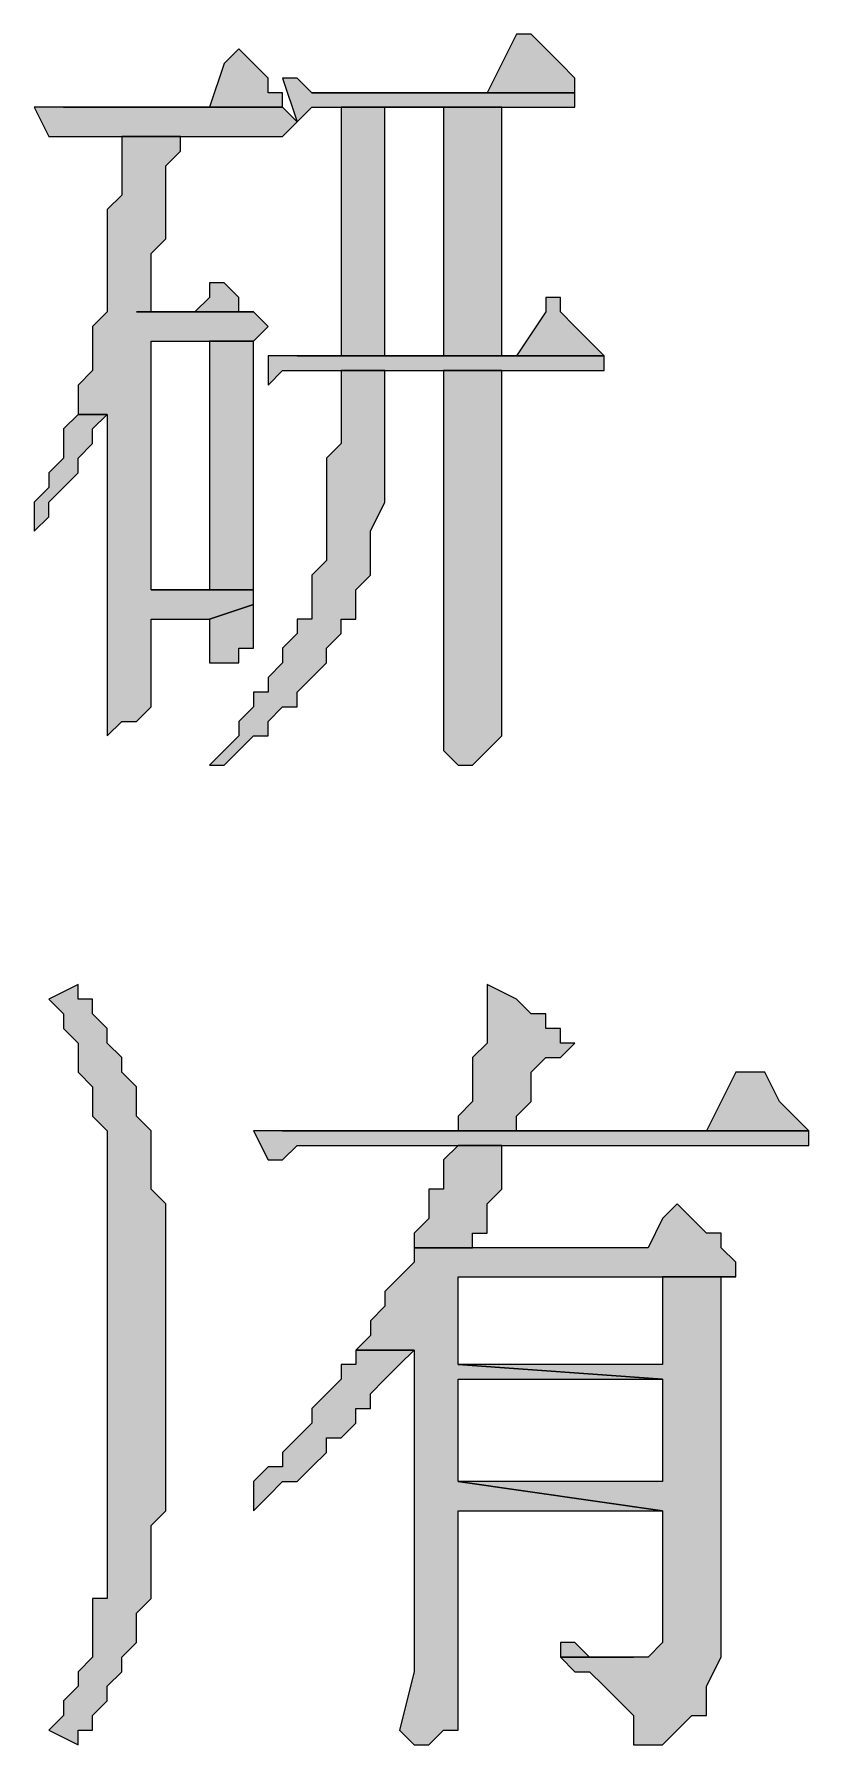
# Model space of a CAD drawing. Header units: millimetres. Extents: x 6 to 291, y 4 to 206.
# Drawn here: x 122.724 to 124.968, y 10.16 to 15.113 of the extents above; entities that cross this region are included whole.
import ezdxf

# ---------------------------------------------------------------- set-up
doc = ezdxf.new("R2010")
doc.units = ezdxf.units.MM
doc.layers.add('C00-00-00', color=7, linetype='Continuous')

msp = doc.modelspace()

# ---------------------------------------------------------------- hatches: boundary and pattern name
at = {"layer": 'C00-00-00'}
h = msp.add_hatch(color=256, dxfattribs=at)
h.dxf.hatch_style = 2
h.paths.add_polyline_path([(124.121332, 15.112999), (124.036665, 14.943665), (123.528665, 14.943665), (124.290665, 14.943665), (124.290665, 14.985999), (124.248332, 15.028332), (124.205999, 15.070665), (124.163665, 15.112999)])
h = msp.add_hatch(color=256, dxfattribs=at)
h.dxf.hatch_style = 2
h.paths.add_polyline_path([(123.316997, 15.070672), (123.274663, 15.028339), (123.23233, 14.901339), (122.808997, 14.901339), (123.443997, 14.901339), (123.443997, 14.943672), (123.401663, 14.943672), (123.401663, 14.986006), (123.35933, 15.028339)])
h = msp.add_hatch(color=256, dxfattribs=at)
h.dxf.hatch_style = 2
h.paths.add_polyline_path([(123.443999, 14.986004), (123.486333, 14.859004), (123.528666, 14.901337), (124.290666, 14.901337), (124.290666, 14.94367), (123.528666, 14.94367), (123.486333, 14.986004)])
h = msp.add_hatch(color=256, dxfattribs=at)
h.dxf.hatch_style = 2
h.paths.add_polyline_path([(122.724332, 14.901335), (122.766666, 14.816669), (123.443999, 14.816669), (123.486332, 14.859002), (123.443999, 14.901335), (122.766666, 14.901335)])
h = msp.add_hatch(color=256, dxfattribs=at)
h.dxf.hatch_style = 2
h.paths.add_polyline_path([(123.613337, 14.901335), (123.613337, 14.181669), (123.486337, 14.181669), (123.740337, 14.181669), (123.740337, 14.224002), (123.740337, 14.520335), (123.740337, 14.562669), (123.740337, 14.901335), (123.90967, 14.901335)])
h = msp.add_hatch(color=256, dxfattribs=at)
h.dxf.hatch_style = 2
h.paths.add_polyline_path([(124.078998, 14.901335), (123.613331, 14.901335), (123.909664, 14.901335), (123.909664, 14.181669), (123.740331, 14.181669), (124.078998, 14.181669)])
h = msp.add_hatch(color=256, dxfattribs=at)
h.dxf.hatch_style = 2
h.paths.add_polyline_path([(123.147667, 14.816666), (122.978334, 14.816666), (122.978334, 14.774333), (122.978334, 14.647333), (122.936001, 14.605), (122.936001, 14.435666), (122.936001, 14.393333), (122.936001, 14.308666), (122.893667, 14.266333), (122.893667, 14.224), (122.893667, 14.181666), (122.893667, 14.139333), (122.851334, 14.097), (122.851334, 14.054666), (122.851334, 14.012333), (122.936001, 14.012333), (122.936001, 13.208), (122.936001, 13.123333), (122.936001, 13.081), (122.978334, 13.123333), (123.020667, 13.123333), (123.063001, 13.165666), (123.063001, 13.419666), (123.232334, 13.419666), (123.359334, 13.462), (123.359334, 13.504333), (123.063001, 13.504333), (123.063001, 14.224), (123.232334, 14.224), (123.359334, 14.224), (123.401667, 14.266333), (123.359334, 14.308666), (123.020667, 14.308666), (123.063001, 14.308666), (123.063001, 14.351), (123.063001, 14.393333), (123.063001, 14.478), (123.105334, 14.520333), (123.105334, 14.562666), (123.105334, 14.647333), (123.105334, 14.732), (123.147667, 14.774333)])
h = msp.add_hatch(color=256, dxfattribs=at)
h.dxf.hatch_style = 2
h.paths.add_polyline_path([(123.232336, 14.39334), (123.232336, 14.351006), (123.190003, 14.308673), (123.020669, 14.308673), (123.359336, 14.308673), (123.317003, 14.308673), (123.317003, 14.351006), (123.274669, 14.39334)])
h = msp.add_hatch(color=256, dxfattribs=at)
h.dxf.hatch_style = 2
h.paths.add_polyline_path([(124.206001, 14.350997), (124.206001, 14.308664), (124.121334, 14.181664), (124.079001, 14.181664), (124.375334, 14.181664), (124.333001, 14.223997), (124.290667, 14.266331), (124.248334, 14.308664), (124.248334, 14.350997)])
h = msp.add_hatch(color=256, dxfattribs=at)
h.dxf.hatch_style = 2
h.paths.add_polyline_path([(123.359331, 14.224002), (123.232331, 14.224002), (123.232331, 13.504336), (123.062997, 13.504336), (123.359331, 13.504336), (123.359331, 14.181669)])
h = msp.add_hatch(color=256, dxfattribs=at)
h.dxf.hatch_style = 2
h.paths.add_polyline_path([(123.401665, 14.181676), (123.401665, 14.09701), (123.443998, 14.139343), (124.375332, 14.139343), (124.375332, 14.181676), (124.078998, 14.181676)])
h = msp.add_hatch(color=256, dxfattribs=at)
h.dxf.hatch_style = 2
h.paths.add_polyline_path([(123.740331, 14.139334), (123.613331, 14.139334), (123.613331, 14.097001), (123.613331, 13.927667), (123.570998, 13.885334), (123.570998, 13.716001), (123.570998, 13.673667), (123.570998, 13.589001), (123.528665, 13.546667), (123.528665, 13.504334), (123.528665, 13.462001), (123.528665, 13.419667), (123.486331, 13.419667), (123.486331, 13.377334), (123.443998, 13.335001), (123.443998, 13.292667), (123.401665, 13.250334), (123.401665, 13.208001), (123.359331, 13.208001), (123.359331, 13.165667), (123.316998, 13.123334), (123.316998, 13.081001), (123.274665, 13.038667), (123.232331, 12.996334), (123.274665, 12.996334), (123.316998, 13.038667), (123.359331, 13.081001), (123.401665, 13.081001), (123.401665, 13.123334), (123.443998, 13.165667), (123.486331, 13.165667), (123.486331, 13.208001), (123.528665, 13.250334), (123.570998, 13.292667), (123.570998, 13.335001), (123.613331, 13.377334), (123.613331, 13.419667), (123.655665, 13.419667), (123.655665, 13.462001), (123.655665, 13.504334), (123.697998, 13.546667), (123.697998, 13.589001), (123.697998, 13.631334), (123.697998, 13.673667), (123.740331, 13.758334), (123.740331, 13.927667), (123.740331, 14.012334)])
h = msp.add_hatch(color=256, dxfattribs=at)
h.dxf.hatch_style = 2
h.paths.add_polyline_path([(124.078998, 14.139334), (123.909664, 14.139334), (123.909664, 13.038667), (123.951998, 12.996334), (123.994331, 12.996334), (124.036664, 13.038667), (124.078998, 13.081001), (124.078998, 13.123334), (124.078998, 13.292667)])
h = msp.add_hatch(color=256, dxfattribs=at)
h.dxf.hatch_style = 2
h.paths.add_polyline_path([(122.851335, 14.012339), (122.809002, 13.970006), (122.809002, 13.927672), (122.809002, 13.885339), (122.766669, 13.843006), (122.766669, 13.800672), (122.724335, 13.758339), (122.724335, 13.716006), (122.724335, 13.673672), (122.766669, 13.716006), (122.766669, 13.758339), (122.809002, 13.800672), (122.851335, 13.843006), (122.851335, 13.885339), (122.893669, 13.927672), (122.893669, 13.970006), (122.936002, 14.012339)])
h = msp.add_hatch(color=256, dxfattribs=at)
h.dxf.hatch_style = 2
h.paths.add_polyline_path([(123.359331, 13.462001), (123.232331, 13.419668), (123.232331, 13.292668), (123.274664, 13.292668), (123.316997, 13.292668), (123.316997, 13.335001), (123.359331, 13.335001)])
h = msp.add_hatch(color=256, dxfattribs=at)
h.dxf.hatch_style = 2
h.paths.add_polyline_path([(122.851335, 12.361342), (122.766669, 12.319008), (122.809002, 12.276675), (122.809002, 12.234342), (122.851335, 12.192008), (122.851335, 12.149675), (122.851335, 12.107342), (122.893669, 12.065008), (122.893669, 12.022675), (122.893669, 11.980342), (122.936002, 11.938008), (122.936002, 11.768675), (122.936002, 11.726342), (122.936002, 11.260675), (122.936002, 11.218342), (122.936002, 10.795008), (122.936002, 10.752675), (122.936002, 10.583342), (122.893669, 10.583342), (122.893669, 10.498675), (122.893669, 10.456342), (122.893669, 10.414008), (122.851335, 10.371675), (122.851335, 10.329342), (122.809002, 10.287008), (122.809002, 10.244675), (122.766669, 10.202342), (122.851335, 10.160008), (122.851335, 10.202342), (122.893669, 10.202342), (122.893669, 10.244675), (122.936002, 10.287008), (122.936002, 10.329342), (122.978335, 10.371675), (122.978335, 10.414008), (123.020669, 10.456342), (123.020669, 10.498675), (123.020669, 10.541008), (123.063002, 10.583342), (123.063002, 10.625675), (123.063002, 10.668008), (123.063002, 10.795008), (123.105335, 10.837342), (123.105335, 11.006675), (123.105335, 11.049008), (123.105335, 11.514675), (123.105335, 11.557008), (123.105335, 11.726342), (123.063002, 11.768675), (123.063002, 11.853342), (123.063002, 11.895675), (123.063002, 11.938008), (123.020669, 11.980342), (123.020669, 12.022675), (123.020669, 12.065008), (122.978335, 12.107342), (122.978335, 12.149675), (122.936002, 12.192008), (122.936002, 12.234342), (122.893669, 12.276675), (122.893669, 12.319008), (122.851335, 12.319008)])
h = msp.add_hatch(color=256, dxfattribs=at)
h.dxf.hatch_style = 2
h.paths.add_polyline_path([(122.851335, 12.361342), (122.766669, 12.319008), (122.809002, 12.276675), (122.809002, 12.234342), (122.851335, 12.192008), (122.851335, 12.149675), (122.851335, 12.107342), (122.893669, 12.065008), (122.893669, 12.022675), (122.893669, 11.980342), (122.936002, 11.938008), (122.936002, 11.768675), (122.936002, 11.726342), (122.936002, 11.260675), (122.936002, 11.218342), (122.936002, 10.795008), (122.936002, 10.752675), (122.936002, 10.583342), (122.893669, 10.583342), (122.893669, 10.498675), (122.893669, 10.456342), (122.893669, 10.414008), (122.851335, 10.371675), (122.851335, 10.329342), (122.809002, 10.287008), (122.809002, 10.244675), (122.766669, 10.202342), (122.851335, 10.160008), (122.851335, 10.202342), (122.893669, 10.202342), (122.893669, 10.244675), (122.936002, 10.287008), (122.936002, 10.329342), (122.978335, 10.371675), (122.978335, 10.414008), (123.020669, 10.456342), (123.020669, 10.498675), (123.020669, 10.541008), (123.063002, 10.583342), (123.063002, 10.625675), (123.063002, 10.668008), (123.063002, 10.795008), (123.105335, 10.837342), (123.105335, 11.006675), (123.105335, 11.049008), (123.105335, 11.514675), (123.105335, 11.557008), (123.105335, 11.726342), (123.063002, 11.768675), (123.063002, 11.853342), (123.063002, 11.895675), (123.063002, 11.938008), (123.020669, 11.980342), (123.020669, 12.022675), (123.020669, 12.065008), (122.978335, 12.107342), (122.978335, 12.149675), (122.936002, 12.192008), (122.936002, 12.234342), (122.893669, 12.276675), (122.893669, 12.319008), (122.851335, 12.319008)])
h = msp.add_hatch(color=256, dxfattribs=at)
h.dxf.hatch_style = 2
h.paths.add_polyline_path([(124.036663, 12.361342), (124.036663, 12.319008), (124.036663, 12.234342), (124.036663, 12.192008), (123.99433, 12.149675), (123.99433, 12.107342), (123.99433, 12.065008), (123.99433, 12.022675), (123.951997, 11.980342), (123.951997, 11.938008), (124.12133, 11.938008), (124.12133, 11.980342), (124.163663, 12.022675), (124.163663, 12.065008), (124.163663, 12.107342), (124.205997, 12.149675), (124.24833, 12.149675), (124.290663, 12.192008), (124.24833, 12.192008), (124.24833, 12.234342), (124.205997, 12.234342), (124.205997, 12.276675), (124.163663, 12.276675), (124.12133, 12.319008)])
h = msp.add_hatch(color=256, dxfattribs=at)
h.dxf.hatch_style = 2
h.paths.add_polyline_path([(124.036663, 12.361342), (124.036663, 12.319008), (124.036663, 12.234342), (124.036663, 12.192008), (123.99433, 12.149675), (123.99433, 12.107342), (123.99433, 12.065008), (123.99433, 12.022675), (123.951997, 11.980342), (123.951997, 11.938008), (124.12133, 11.938008), (124.12133, 11.980342), (124.163663, 12.022675), (124.163663, 12.065008), (124.163663, 12.107342), (124.205997, 12.149675), (124.24833, 12.149675), (124.290663, 12.192008), (124.24833, 12.192008), (124.24833, 12.234342), (124.205997, 12.234342), (124.205997, 12.276675), (124.163663, 12.276675), (124.12133, 12.319008)])
h = msp.add_hatch(color=256, dxfattribs=at)
h.dxf.hatch_style = 2
h.paths.add_polyline_path([(124.798665, 12.107336), (124.756331, 12.107336), (124.671665, 11.938002), (123.443998, 11.938002), (124.967998, 11.938002), (124.925665, 11.980336), (124.883331, 12.022669), (124.840998, 12.107336)])
h = msp.add_hatch(color=256, dxfattribs=at)
h.dxf.hatch_style = 2
h.paths.add_polyline_path([(124.798665, 12.107336), (124.756331, 12.107336), (124.671665, 11.938002), (123.443998, 11.938002), (124.967998, 11.938002), (124.925665, 11.980336), (124.883331, 12.022669), (124.840998, 12.107336)])
h = msp.add_hatch(color=256, dxfattribs=at)
h.dxf.hatch_style = 2
h.paths.add_polyline_path([(123.359331, 11.937999), (123.401664, 11.853332), (123.443997, 11.853332), (123.486331, 11.895665), (124.967997, 11.895665), (124.967997, 11.937999)])
h = msp.add_hatch(color=256, dxfattribs=at)
h.dxf.hatch_style = 2
h.paths.add_polyline_path([(123.359331, 11.937999), (123.401664, 11.853332), (123.443997, 11.853332), (123.486331, 11.895665), (124.967997, 11.895665), (124.967997, 11.937999)])
h = msp.add_hatch(color=256, dxfattribs=at)
h.dxf.hatch_style = 2
h.paths.add_polyline_path([(124.078998, 11.895672), (123.951998, 11.895672), (123.909664, 11.853339), (123.909664, 11.811006), (123.909664, 11.768672), (123.867331, 11.768672), (123.867331, 11.726339), (123.867331, 11.684006), (123.824998, 11.641672), (123.824998, 11.599339), (123.994331, 11.599339), (123.994331, 11.641672), (124.036664, 11.641672), (124.036664, 11.684006), (124.036664, 11.726339), (124.078998, 11.768672), (124.078998, 11.811006)])
h = msp.add_hatch(color=256, dxfattribs=at)
h.dxf.hatch_style = 2
h.paths.add_polyline_path([(124.078998, 11.895672), (123.951998, 11.895672), (123.909664, 11.853339), (123.909664, 11.811006), (123.909664, 11.768672), (123.867331, 11.768672), (123.867331, 11.726339), (123.867331, 11.684006), (123.824998, 11.641672), (123.824998, 11.599339), (123.994331, 11.599339), (123.994331, 11.641672), (124.036664, 11.641672), (124.036664, 11.684006), (124.036664, 11.726339), (124.078998, 11.768672), (124.078998, 11.811006)])
h = msp.add_hatch(color=256, dxfattribs=at)
h.dxf.hatch_style = 2
h.paths.add_polyline_path([(124.587001, 11.726335), (124.544668, 11.684002), (124.502335, 11.599335), (123.825001, 11.599335), (123.825001, 11.557002), (123.782668, 11.514669), (123.740335, 11.472335), (123.740335, 11.430002), (123.698001, 11.387669), (123.698001, 11.345335), (123.655668, 11.303002), (123.825001, 11.303002), (123.825001, 10.668002), (123.825001, 10.371669), (123.782668, 10.202335), (123.825001, 10.160002), (123.867335, 10.160002), (123.909668, 10.202335), (123.952001, 10.202335), (123.952001, 10.244669), (123.952001, 10.837335), (124.544668, 10.837335), (123.952001, 10.922002), (123.952001, 11.218335), (124.544668, 11.218335), (123.952001, 11.260669), (123.952001, 11.514669), (124.544668, 11.514669), (124.756335, 11.514669), (124.756335, 11.557002), (124.714001, 11.599335), (124.714001, 11.641669), (124.671668, 11.641669), (124.629335, 11.684002)])
h = msp.add_hatch(color=256, dxfattribs=at)
h.dxf.hatch_style = 2
h.paths.add_polyline_path([(124.587001, 11.726335), (124.544668, 11.684002), (124.502335, 11.599335), (123.825001, 11.599335), (123.825001, 11.557002), (123.782668, 11.514669), (123.740335, 11.472335), (123.740335, 11.430002), (123.698001, 11.387669), (123.698001, 11.345335), (123.655668, 11.303002), (123.825001, 11.303002), (123.825001, 10.668002), (123.825001, 10.371669), (123.782668, 10.202335), (123.825001, 10.160002), (123.867335, 10.160002), (123.909668, 10.202335), (123.952001, 10.202335), (123.952001, 10.244669), (123.952001, 10.837335), (124.544668, 10.837335), (123.952001, 10.922002), (123.952001, 11.218335), (124.544668, 11.218335), (123.952001, 11.260669), (123.952001, 11.514669), (124.544668, 11.514669), (124.756335, 11.514669), (124.756335, 11.557002), (124.714001, 11.599335), (124.714001, 11.641669), (124.671668, 11.641669), (124.629335, 11.684002)])
h = msp.add_hatch(color=256, dxfattribs=at)
h.dxf.hatch_style = 2
h.paths.add_polyline_path([(124.75633, 11.514672), (124.544664, 11.514672), (124.544664, 11.260672), (123.951997, 11.260672), (124.544664, 11.218338), (124.544664, 10.922005), (123.951997, 10.922005), (124.544664, 10.837338), (124.544664, 10.456338), (124.50233, 10.414005), (124.459997, 10.414005), (124.24833, 10.414005), (124.290664, 10.371672), (124.332997, 10.371672), (124.37533, 10.329338), (124.417664, 10.287005), (124.459997, 10.244672), (124.459997, 10.202338), (124.459997, 10.160005), (124.50233, 10.160005), (124.544664, 10.160005), (124.586997, 10.202338), (124.62933, 10.244672), (124.671664, 10.244672), (124.671664, 10.287005), (124.671664, 10.329338), (124.713997, 10.414005), (124.713997, 11.472338), (124.713997, 11.514672)])
h = msp.add_hatch(color=256, dxfattribs=at)
h.dxf.hatch_style = 2
h.paths.add_polyline_path([(124.75633, 11.514672), (124.544664, 11.514672), (124.544664, 11.260672), (123.951997, 11.260672), (124.544664, 11.218338), (124.544664, 10.922005), (123.951997, 10.922005), (124.544664, 10.837338), (124.544664, 10.456338), (124.50233, 10.414005), (124.459997, 10.414005), (124.24833, 10.414005), (124.290664, 10.371672), (124.332997, 10.371672), (124.37533, 10.329338), (124.417664, 10.287005), (124.459997, 10.244672), (124.459997, 10.202338), (124.459997, 10.160005), (124.50233, 10.160005), (124.544664, 10.160005), (124.586997, 10.202338), (124.62933, 10.244672), (124.671664, 10.244672), (124.671664, 10.287005), (124.671664, 10.329338), (124.713997, 10.414005), (124.713997, 11.472338), (124.713997, 11.514672)])
h = msp.add_hatch(color=256, dxfattribs=at)
h.dxf.hatch_style = 2
h.paths.add_polyline_path([(123.655663, 11.303008), (123.655663, 11.260675), (123.613329, 11.260675), (123.613329, 11.218342), (123.570996, 11.176008), (123.528663, 11.133675), (123.528663, 11.091342), (123.486329, 11.049008), (123.443996, 11.006675), (123.443996, 10.964342), (123.401663, 10.964342), (123.359329, 10.922008), (123.359329, 10.879675), (123.359329, 10.837342), (123.401663, 10.879675), (123.443996, 10.922008), (123.486329, 10.922008), (123.528663, 10.964342), (123.570996, 11.006675), (123.570996, 11.049008), (123.613329, 11.049008), (123.655663, 11.091342), (123.655663, 11.133675), (123.697996, 11.133675), (123.697996, 11.176008), (123.740329, 11.218342), (123.782663, 11.260675), (123.824996, 11.303008)])
h = msp.add_hatch(color=256, dxfattribs=at)
h.dxf.hatch_style = 2
h.paths.add_polyline_path([(123.655663, 11.303008), (123.655663, 11.260675), (123.613329, 11.260675), (123.613329, 11.218342), (123.570996, 11.176008), (123.528663, 11.133675), (123.528663, 11.091342), (123.486329, 11.049008), (123.443996, 11.006675), (123.443996, 10.964342), (123.401663, 10.964342), (123.359329, 10.922008), (123.359329, 10.879675), (123.359329, 10.837342), (123.401663, 10.879675), (123.443996, 10.922008), (123.486329, 10.922008), (123.528663, 10.964342), (123.570996, 11.006675), (123.570996, 11.049008), (123.613329, 11.049008), (123.655663, 11.091342), (123.655663, 11.133675), (123.697996, 11.133675), (123.697996, 11.176008), (123.740329, 11.218342), (123.782663, 11.260675), (123.824996, 11.303008)])
h = msp.add_hatch(color=256, dxfattribs=at)
h.dxf.hatch_style = 2
h.paths.add_polyline_path([(124.248335, 10.456338), (124.248335, 10.414005), (124.460002, 10.414005), (124.333002, 10.414005), (124.290668, 10.456338)])
h = msp.add_hatch(color=256, dxfattribs=at)
h.dxf.hatch_style = 2
h.paths.add_polyline_path([(124.248335, 10.456338), (124.248335, 10.414005), (124.460002, 10.414005), (124.333002, 10.414005), (124.290668, 10.456338)])

# ---------------------------------------------------------------- linework, layer by layer
at = {"layer": 'C00-00-00', "lineweight": 13}
for points in [[(124.121332, 15.112999), (124.036665, 14.943665), (123.528665, 14.943665), (124.290665, 14.943665), (124.290665, 14.985999), (124.248332, 15.028332), (124.205999, 15.070665), (124.163665, 15.112999)], [(123.316997, 15.070672), (123.274663, 15.028339), (123.23233, 14.901339), (122.808997, 14.901339), (123.443997, 14.901339), (123.443997, 14.943672), (123.401663, 14.943672), (123.401663, 14.986006), (123.35933, 15.028339)], [(123.443999, 14.986004), (123.486333, 14.859004), (123.528666, 14.901337), (124.290666, 14.901337), (124.290666, 14.94367), (123.528666, 14.94367), (123.486333, 14.986004)], [(122.724332, 14.901335), (122.766666, 14.816669), (123.443999, 14.816669), (123.486332, 14.859002), (123.443999, 14.901335), (122.766666, 14.901335)], [(123.613337, 14.901335), (123.613337, 14.181669), (123.486337, 14.181669), (123.740337, 14.181669), (123.740337, 14.224002), (123.740337, 14.520335), (123.740337, 14.562669), (123.740337, 14.901335), (123.90967, 14.901335)], [(124.078998, 14.901335), (123.613331, 14.901335), (123.909664, 14.901335), (123.909664, 14.181669), (123.740331, 14.181669), (124.078998, 14.181669)], [(123.147667, 14.816666), (122.978334, 14.816666), (122.978334, 14.774333), (122.978334, 14.647333), (122.936001, 14.605), (122.936001, 14.435666), (122.936001, 14.393333), (122.936001, 14.308666), (122.893667, 14.266333), (122.893667, 14.224), (122.893667, 14.181666), (122.893667, 14.139333), (122.851334, 14.097), (122.851334, 14.054666), (122.851334, 14.012333), (122.936001, 14.012333), (122.936001, 13.208), (122.936001, 13.123333), (122.936001, 13.081), (122.978334, 13.123333), (123.020667, 13.123333), (123.063001, 13.165666), (123.063001, 13.419666), (123.232334, 13.419666), (123.359334, 13.462), (123.359334, 13.504333), (123.063001, 13.504333), (123.063001, 14.224), (123.232334, 14.224), (123.359334, 14.224), (123.401667, 14.266333), (123.359334, 14.308666), (123.020667, 14.308666), (123.063001, 14.308666), (123.063001, 14.351), (123.063001, 14.393333), (123.063001, 14.478), (123.105334, 14.520333), (123.105334, 14.562666), (123.105334, 14.647333), (123.105334, 14.732), (123.147667, 14.774333)], [(123.232336, 14.39334), (123.232336, 14.351006), (123.190003, 14.308673), (123.020669, 14.308673), (123.359336, 14.308673), (123.317003, 14.308673), (123.317003, 14.351006), (123.274669, 14.39334)], [(124.206001, 14.350997), (124.206001, 14.308664), (124.121334, 14.181664), (124.079001, 14.181664), (124.375334, 14.181664), (124.333001, 14.223997), (124.290667, 14.266331), (124.248334, 14.308664), (124.248334, 14.350997)], [(123.359331, 14.224002), (123.232331, 14.224002), (123.232331, 13.504336), (123.062997, 13.504336), (123.359331, 13.504336), (123.359331, 14.181669)], [(123.401665, 14.181676), (123.401665, 14.09701), (123.443998, 14.139343), (124.375332, 14.139343), (124.375332, 14.181676), (124.078998, 14.181676)], [(123.740331, 14.139334), (123.613331, 14.139334), (123.613331, 14.097001), (123.613331, 13.927667), (123.570998, 13.885334), (123.570998, 13.716001), (123.570998, 13.673667), (123.570998, 13.589001), (123.528665, 13.546667), (123.528665, 13.504334), (123.528665, 13.462001), (123.528665, 13.419667), (123.486331, 13.419667), (123.486331, 13.377334), (123.443998, 13.335001), (123.443998, 13.292667), (123.401665, 13.250334), (123.401665, 13.208001), (123.359331, 13.208001), (123.359331, 13.165667), (123.316998, 13.123334), (123.316998, 13.081001), (123.274665, 13.038667), (123.232331, 12.996334), (123.274665, 12.996334), (123.316998, 13.038667), (123.359331, 13.081001), (123.401665, 13.081001), (123.401665, 13.123334), (123.443998, 13.165667), (123.486331, 13.165667), (123.486331, 13.208001), (123.528665, 13.250334), (123.570998, 13.292667), (123.570998, 13.335001), (123.613331, 13.377334), (123.613331, 13.419667), (123.655665, 13.419667), (123.655665, 13.462001), (123.655665, 13.504334), (123.697998, 13.546667), (123.697998, 13.589001), (123.697998, 13.631334), (123.697998, 13.673667), (123.740331, 13.758334), (123.740331, 13.927667), (123.740331, 14.012334)], [(124.078998, 14.139334), (123.909664, 14.139334), (123.909664, 13.038667), (123.951998, 12.996334), (123.994331, 12.996334), (124.036664, 13.038667), (124.078998, 13.081001), (124.078998, 13.123334), (124.078998, 13.292667)], [(122.851335, 14.012339), (122.809002, 13.970006), (122.809002, 13.927672), (122.809002, 13.885339), (122.766669, 13.843006), (122.766669, 13.800672), (122.724335, 13.758339), (122.724335, 13.716006), (122.724335, 13.673672), (122.766669, 13.716006), (122.766669, 13.758339), (122.809002, 13.800672), (122.851335, 13.843006), (122.851335, 13.885339), (122.893669, 13.927672), (122.893669, 13.970006), (122.936002, 14.012339)], [(123.359331, 13.462001), (123.232331, 13.419668), (123.232331, 13.292668), (123.274664, 13.292668), (123.316997, 13.292668), (123.316997, 13.335001), (123.359331, 13.335001)], [(122.851335, 12.361342), (122.766669, 12.319008), (122.809002, 12.276675), (122.809002, 12.234342), (122.851335, 12.192008), (122.851335, 12.149675), (122.851335, 12.107342), (122.893669, 12.065008), (122.893669, 12.022675), (122.893669, 11.980342), (122.936002, 11.938008), (122.936002, 11.768675), (122.936002, 11.726342), (122.936002, 11.260675), (122.936002, 11.218342), (122.936002, 10.795008), (122.936002, 10.752675), (122.936002, 10.583342), (122.893669, 10.583342), (122.893669, 10.498675), (122.893669, 10.456342), (122.893669, 10.414008), (122.851335, 10.371675), (122.851335, 10.329342), (122.809002, 10.287008), (122.809002, 10.244675), (122.766669, 10.202342), (122.851335, 10.160008), (122.851335, 10.202342), (122.893669, 10.202342), (122.893669, 10.244675), (122.936002, 10.287008), (122.936002, 10.329342), (122.978335, 10.371675), (122.978335, 10.414008), (123.020669, 10.456342), (123.020669, 10.498675), (123.020669, 10.541008), (123.063002, 10.583342), (123.063002, 10.625675), (123.063002, 10.668008), (123.063002, 10.795008), (123.105335, 10.837342), (123.105335, 11.006675), (123.105335, 11.049008), (123.105335, 11.514675), (123.105335, 11.557008), (123.105335, 11.726342), (123.063002, 11.768675), (123.063002, 11.853342), (123.063002, 11.895675), (123.063002, 11.938008), (123.020669, 11.980342), (123.020669, 12.022675), (123.020669, 12.065008), (122.978335, 12.107342), (122.978335, 12.149675), (122.936002, 12.192008), (122.936002, 12.234342), (122.893669, 12.276675), (122.893669, 12.319008), (122.851335, 12.319008)], [(122.851335, 12.361342), (122.766669, 12.319008), (122.809002, 12.276675), (122.809002, 12.234342), (122.851335, 12.192008), (122.851335, 12.149675), (122.851335, 12.107342), (122.893669, 12.065008), (122.893669, 12.022675), (122.893669, 11.980342), (122.936002, 11.938008), (122.936002, 11.768675), (122.936002, 11.726342), (122.936002, 11.260675), (122.936002, 11.218342), (122.936002, 10.795008), (122.936002, 10.752675), (122.936002, 10.583342), (122.893669, 10.583342), (122.893669, 10.498675), (122.893669, 10.456342), (122.893669, 10.414008), (122.851335, 10.371675), (122.851335, 10.329342), (122.809002, 10.287008), (122.809002, 10.244675), (122.766669, 10.202342), (122.851335, 10.160008), (122.851335, 10.202342), (122.893669, 10.202342), (122.893669, 10.244675), (122.936002, 10.287008), (122.936002, 10.329342), (122.978335, 10.371675), (122.978335, 10.414008), (123.020669, 10.456342), (123.020669, 10.498675), (123.020669, 10.541008), (123.063002, 10.583342), (123.063002, 10.625675), (123.063002, 10.668008), (123.063002, 10.795008), (123.105335, 10.837342), (123.105335, 11.006675), (123.105335, 11.049008), (123.105335, 11.514675), (123.105335, 11.557008), (123.105335, 11.726342), (123.063002, 11.768675), (123.063002, 11.853342), (123.063002, 11.895675), (123.063002, 11.938008), (123.020669, 11.980342), (123.020669, 12.022675), (123.020669, 12.065008), (122.978335, 12.107342), (122.978335, 12.149675), (122.936002, 12.192008), (122.936002, 12.234342), (122.893669, 12.276675), (122.893669, 12.319008), (122.851335, 12.319008)], [(124.036663, 12.361342), (124.036663, 12.319008), (124.036663, 12.234342), (124.036663, 12.192008), (123.99433, 12.149675), (123.99433, 12.107342), (123.99433, 12.065008), (123.99433, 12.022675), (123.951997, 11.980342), (123.951997, 11.938008), (124.12133, 11.938008), (124.12133, 11.980342), (124.163663, 12.022675), (124.163663, 12.065008), (124.163663, 12.107342), (124.205997, 12.149675), (124.24833, 12.149675), (124.290663, 12.192008), (124.24833, 12.192008), (124.24833, 12.234342), (124.205997, 12.234342), (124.205997, 12.276675), (124.163663, 12.276675), (124.12133, 12.319008)], [(124.036663, 12.361342), (124.036663, 12.319008), (124.036663, 12.234342), (124.036663, 12.192008), (123.99433, 12.149675), (123.99433, 12.107342), (123.99433, 12.065008), (123.99433, 12.022675), (123.951997, 11.980342), (123.951997, 11.938008), (124.12133, 11.938008), (124.12133, 11.980342), (124.163663, 12.022675), (124.163663, 12.065008), (124.163663, 12.107342), (124.205997, 12.149675), (124.24833, 12.149675), (124.290663, 12.192008), (124.24833, 12.192008), (124.24833, 12.234342), (124.205997, 12.234342), (124.205997, 12.276675), (124.163663, 12.276675), (124.12133, 12.319008)], [(124.798665, 12.107336), (124.756331, 12.107336), (124.671665, 11.938002), (123.443998, 11.938002), (124.967998, 11.938002), (124.925665, 11.980336), (124.883331, 12.022669), (124.840998, 12.107336)], [(124.798665, 12.107336), (124.756331, 12.107336), (124.671665, 11.938002), (123.443998, 11.938002), (124.967998, 11.938002), (124.925665, 11.980336), (124.883331, 12.022669), (124.840998, 12.107336)], [(123.359331, 11.937999), (123.401664, 11.853332), (123.443997, 11.853332), (123.486331, 11.895665), (124.967997, 11.895665), (124.967997, 11.937999)], [(123.359331, 11.937999), (123.401664, 11.853332), (123.443997, 11.853332), (123.486331, 11.895665), (124.967997, 11.895665), (124.967997, 11.937999)], [(124.078998, 11.895672), (123.951998, 11.895672), (123.909664, 11.853339), (123.909664, 11.811006), (123.909664, 11.768672), (123.867331, 11.768672), (123.867331, 11.726339), (123.867331, 11.684006), (123.824998, 11.641672), (123.824998, 11.599339), (123.994331, 11.599339), (123.994331, 11.641672), (124.036664, 11.641672), (124.036664, 11.684006), (124.036664, 11.726339), (124.078998, 11.768672), (124.078998, 11.811006)], [(124.078998, 11.895672), (123.951998, 11.895672), (123.909664, 11.853339), (123.909664, 11.811006), (123.909664, 11.768672), (123.867331, 11.768672), (123.867331, 11.726339), (123.867331, 11.684006), (123.824998, 11.641672), (123.824998, 11.599339), (123.994331, 11.599339), (123.994331, 11.641672), (124.036664, 11.641672), (124.036664, 11.684006), (124.036664, 11.726339), (124.078998, 11.768672), (124.078998, 11.811006)], [(124.587001, 11.726335), (124.544668, 11.684002), (124.502335, 11.599335), (123.825001, 11.599335), (123.825001, 11.557002), (123.782668, 11.514669), (123.740335, 11.472335), (123.740335, 11.430002), (123.698001, 11.387669), (123.698001, 11.345335), (123.655668, 11.303002), (123.825001, 11.303002), (123.825001, 10.668002), (123.825001, 10.371669), (123.782668, 10.202335), (123.825001, 10.160002), (123.867335, 10.160002), (123.909668, 10.202335), (123.952001, 10.202335), (123.952001, 10.244669), (123.952001, 10.837335), (124.544668, 10.837335), (123.952001, 10.922002), (123.952001, 11.218335), (124.544668, 11.218335), (123.952001, 11.260669), (123.952001, 11.514669), (124.544668, 11.514669), (124.756335, 11.514669), (124.756335, 11.557002), (124.714001, 11.599335), (124.714001, 11.641669), (124.671668, 11.641669), (124.629335, 11.684002)], [(124.587001, 11.726335), (124.544668, 11.684002), (124.502335, 11.599335), (123.825001, 11.599335), (123.825001, 11.557002), (123.782668, 11.514669), (123.740335, 11.472335), (123.740335, 11.430002), (123.698001, 11.387669), (123.698001, 11.345335), (123.655668, 11.303002), (123.825001, 11.303002), (123.825001, 10.668002), (123.825001, 10.371669), (123.782668, 10.202335), (123.825001, 10.160002), (123.867335, 10.160002), (123.909668, 10.202335), (123.952001, 10.202335), (123.952001, 10.244669), (123.952001, 10.837335), (124.544668, 10.837335), (123.952001, 10.922002), (123.952001, 11.218335), (124.544668, 11.218335), (123.952001, 11.260669), (123.952001, 11.514669), (124.544668, 11.514669), (124.756335, 11.514669), (124.756335, 11.557002), (124.714001, 11.599335), (124.714001, 11.641669), (124.671668, 11.641669), (124.629335, 11.684002)], [(124.75633, 11.514672), (124.544664, 11.514672), (124.544664, 11.260672), (123.951997, 11.260672), (124.544664, 11.218338), (124.544664, 10.922005), (123.951997, 10.922005), (124.544664, 10.837338), (124.544664, 10.456338), (124.50233, 10.414005), (124.459997, 10.414005), (124.24833, 10.414005), (124.290664, 10.371672), (124.332997, 10.371672), (124.37533, 10.329338), (124.417664, 10.287005), (124.459997, 10.244672), (124.459997, 10.202338), (124.459997, 10.160005), (124.50233, 10.160005), (124.544664, 10.160005), (124.586997, 10.202338), (124.62933, 10.244672), (124.671664, 10.244672), (124.671664, 10.287005), (124.671664, 10.329338), (124.713997, 10.414005), (124.713997, 11.472338), (124.713997, 11.514672)], [(124.75633, 11.514672), (124.544664, 11.514672), (124.544664, 11.260672), (123.951997, 11.260672), (124.544664, 11.218338), (124.544664, 10.922005), (123.951997, 10.922005), (124.544664, 10.837338), (124.544664, 10.456338), (124.50233, 10.414005), (124.459997, 10.414005), (124.24833, 10.414005), (124.290664, 10.371672), (124.332997, 10.371672), (124.37533, 10.329338), (124.417664, 10.287005), (124.459997, 10.244672), (124.459997, 10.202338), (124.459997, 10.160005), (124.50233, 10.160005), (124.544664, 10.160005), (124.586997, 10.202338), (124.62933, 10.244672), (124.671664, 10.244672), (124.671664, 10.287005), (124.671664, 10.329338), (124.713997, 10.414005), (124.713997, 11.472338), (124.713997, 11.514672)], [(123.655663, 11.303008), (123.655663, 11.260675), (123.613329, 11.260675), (123.613329, 11.218342), (123.570996, 11.176008), (123.528663, 11.133675), (123.528663, 11.091342), (123.486329, 11.049008), (123.443996, 11.006675), (123.443996, 10.964342), (123.401663, 10.964342), (123.359329, 10.922008), (123.359329, 10.879675), (123.359329, 10.837342), (123.401663, 10.879675), (123.443996, 10.922008), (123.486329, 10.922008), (123.528663, 10.964342), (123.570996, 11.006675), (123.570996, 11.049008), (123.613329, 11.049008), (123.655663, 11.091342), (123.655663, 11.133675), (123.697996, 11.133675), (123.697996, 11.176008), (123.740329, 11.218342), (123.782663, 11.260675), (123.824996, 11.303008)], [(123.655663, 11.303008), (123.655663, 11.260675), (123.613329, 11.260675), (123.613329, 11.218342), (123.570996, 11.176008), (123.528663, 11.133675), (123.528663, 11.091342), (123.486329, 11.049008), (123.443996, 11.006675), (123.443996, 10.964342), (123.401663, 10.964342), (123.359329, 10.922008), (123.359329, 10.879675), (123.359329, 10.837342), (123.401663, 10.879675), (123.443996, 10.922008), (123.486329, 10.922008), (123.528663, 10.964342), (123.570996, 11.006675), (123.570996, 11.049008), (123.613329, 11.049008), (123.655663, 11.091342), (123.655663, 11.133675), (123.697996, 11.133675), (123.697996, 11.176008), (123.740329, 11.218342), (123.782663, 11.260675), (123.824996, 11.303008)], [(124.248335, 10.456338), (124.248335, 10.414005), (124.460002, 10.414005), (124.333002, 10.414005), (124.290668, 10.456338)], [(124.248335, 10.456338), (124.248335, 10.414005), (124.460002, 10.414005), (124.333002, 10.414005), (124.290668, 10.456338)]]:
    msp.add_lwpolyline(points, close=True, dxfattribs=at)

doc.saveas('drawing.dxf')
